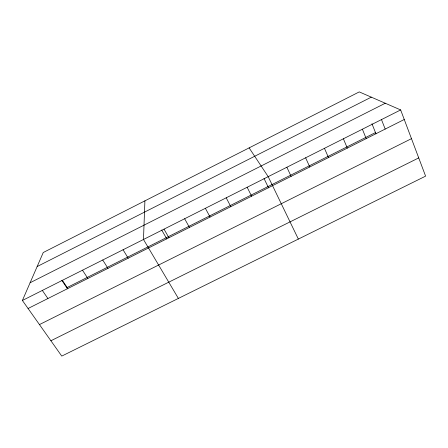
<?xml version="1.0" encoding="UTF-8"?>
<svg xmlns="http://www.w3.org/2000/svg" width="448" height="448" viewBox="0 0 448 448"><rect width="100%" height="100%" fill="white"/><g stroke="black" fill="none" stroke-linecap="round" stroke-linejoin="round"><path stroke-width="0.67" d="M144.911 200.85L143.483 239.478L178.377 298.418M22.4 300.474L43.243 252.526L359.262 91.902L400.652 109.934L425.6 176.142L61.757 356.098L22.4 300.474L400.652 109.934M37.145 266.554L371.308 97.149M30.106 282.744L385.274 103.236M66.763 287.711L375.48 132.563M28.073 308.493L404.253 119.493M39.458 324.582L411.477 138.662M50.904 340.766L418.729 157.914M42.336 290.427L47.908 298.53M62.367 280.336L67.833 288.518M61.841 280.347L67.519 288.837M249.127 147.879L268.195 176.658L298.346 239.081M82.499 270.2L87.858 278.454M102.726 260.008L107.979 268.346M123.06 249.766L128.201 258.188M161.706 230.037L166.83 238.941M164.013 229.135L168.935 237.72M184.643 218.742L189.454 227.41M205.38 208.298L210.073 217.05M226.212 197.803L230.798 206.64M247.15 187.253L251.619 196.179M264.018 178.494L268.559 187.835M286.866 167.25L291.116 176.338M305.62 157.802L309.764 166.964M324.458 148.316L328.496 157.556M343.381 138.785L347.312 148.103M362.387 129.209L366.206 138.611M371.963 123.749L375.995 133.857M381.478 119.594L385.19 129.074"/></g></svg>
